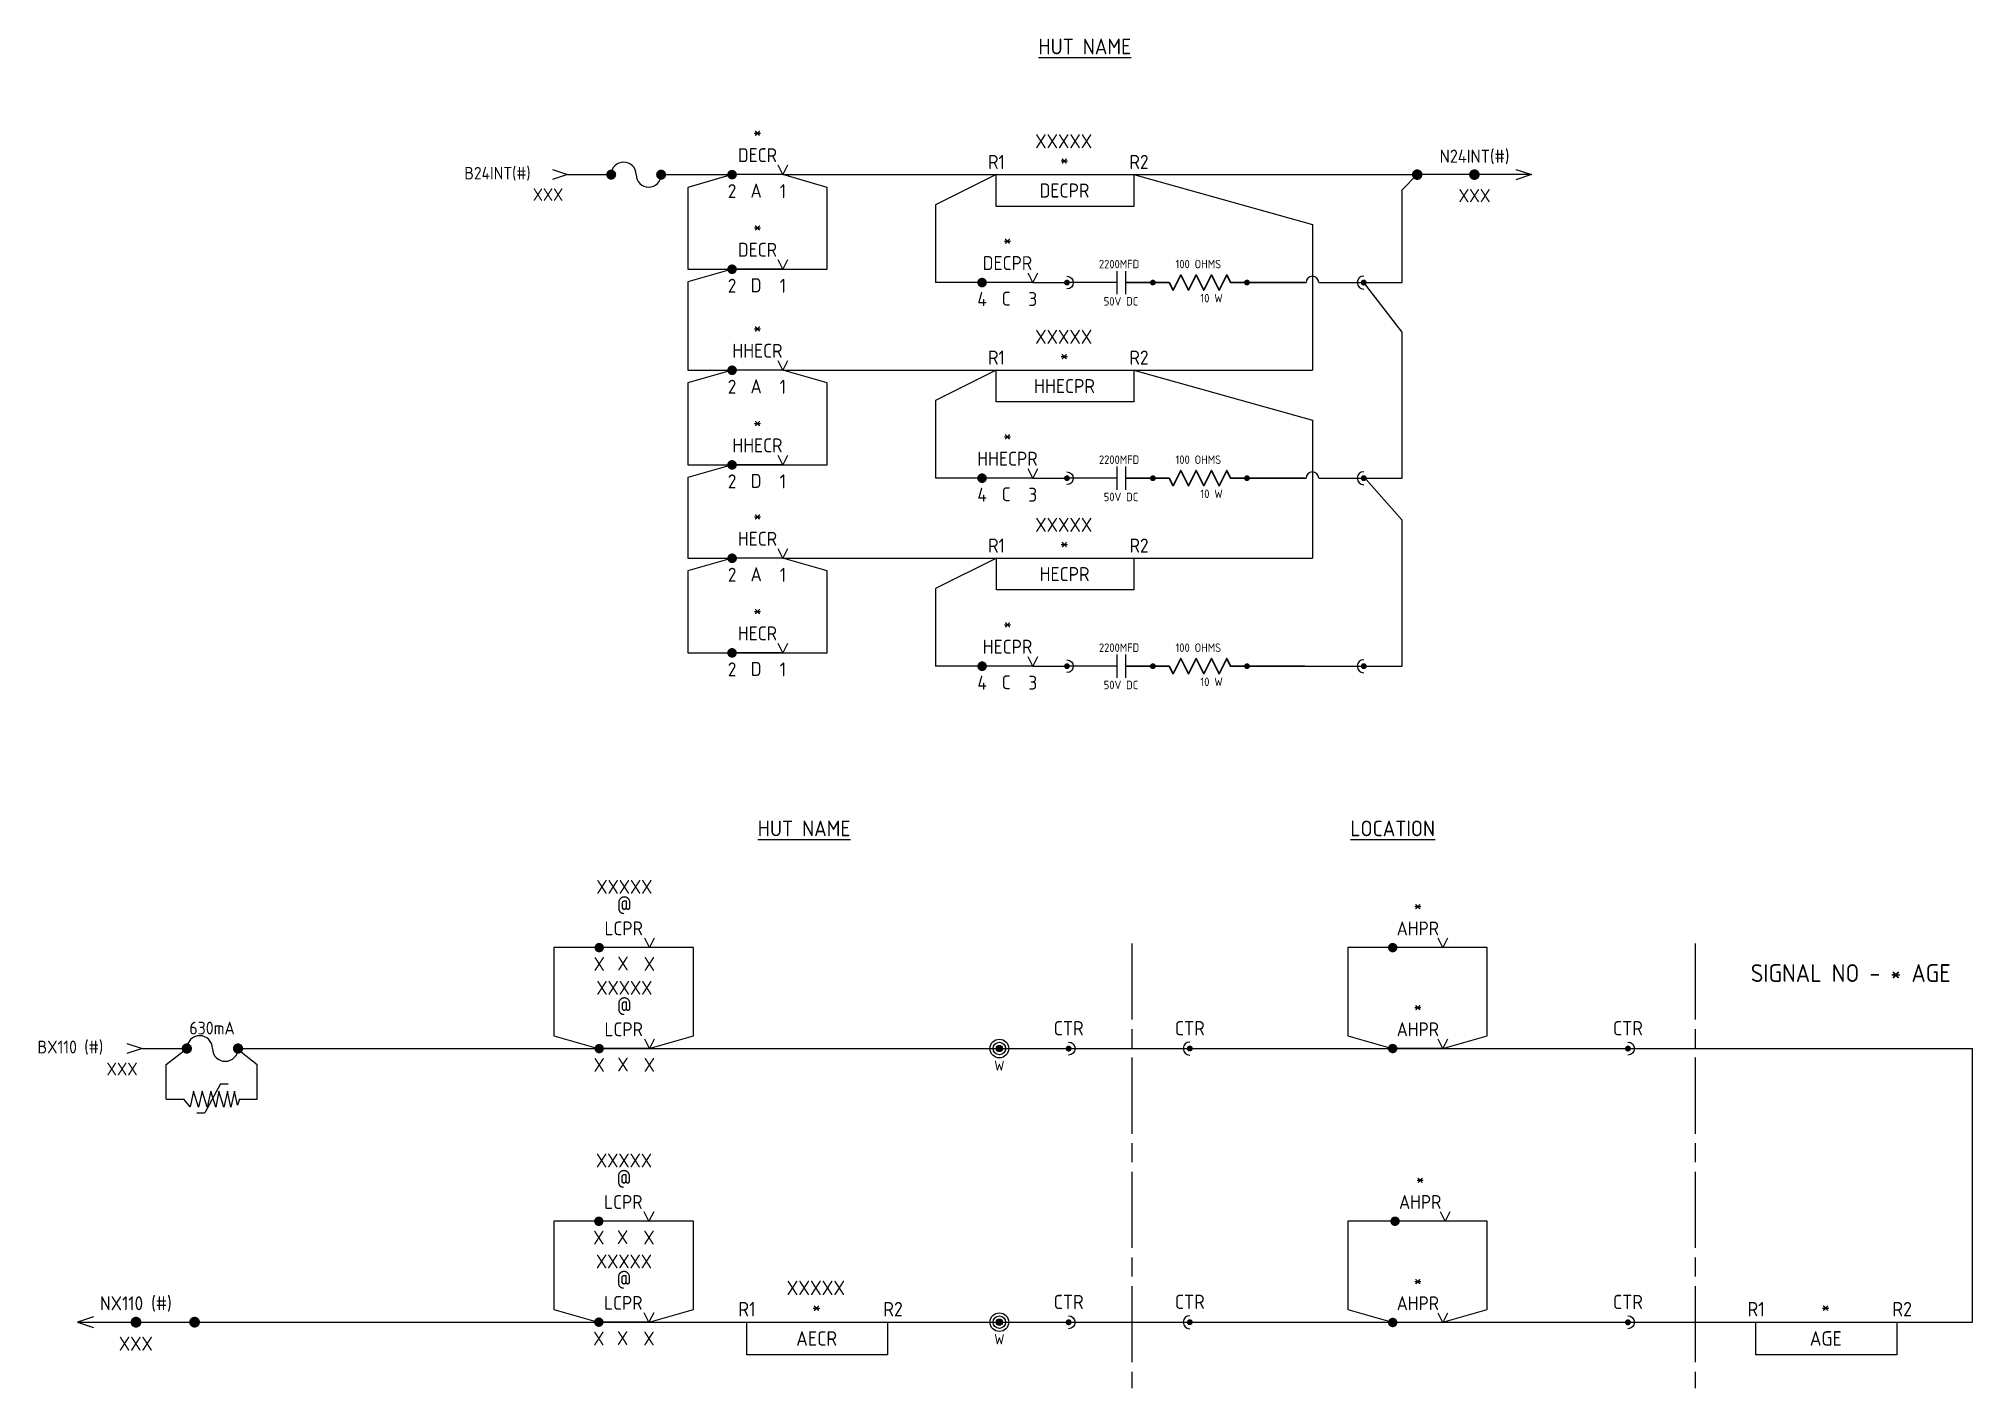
# Model space of a CAD drawing. Header units: millimetres. Extents: x 47 to 352, y 66 to 279.
import ezdxf
from ezdxf.enums import TextEntityAlignment as Align

# ---------------------------------------------------------------- set-up
doc = ezdxf.new("R2010")
doc.units = ezdxf.units.MM
doc.header["$MEASUREMENT"] = 0
doc.linetypes.add('AM_ISO08W050', pattern=[18, 12, -1.5, 3, -1.5])
doc.layers.add('AM_7', color=4, linetype='AM_ISO08W050', lineweight=25)
for name, color, linetype in [('FUZEBLOCK.INSERT', 7, 'Continuous'), ('FUZEENDBLOCK.INSERT', 7, 'Continuous'), ('PPTC', 7, 'Continuous')]:
    doc.layers.add(name, color=color, linetype=linetype)
doc.styles.add('ISOCP', font='isocp.shx')
doc.styles.add('isocp.shx', font='isocp.shx')

# ---------------------------------------------------------------- blocks, each defined once
blk = doc.blocks.new('CTR')
at = {"color": 0, "const_width": 0.45}
blk.add_lwpolyline([(-0.23, 0, 1), (0.23, 0, 1)], format="xyb", close=True, dxfattribs=at)
at = {"color": 0}
blk.add_arc((0, 0), 1, 90, 269.9999, dxfattribs=at)
at = {"style": 'ISOCP'}
blk.add_attdef('CTR', text='', height=2.2, dxfattribs=at).set_placement((0, 3.13), align=Align.MIDDLE_CENTER)
at = {"color": 0, "style": 'ISOCP'}
blk.add_attdef('POS', text='', height=2.2, dxfattribs=at).set_placement((0, -2), align=Align.TOP_CENTER)
blk = doc.blocks.new('WIRRE')
blk.add_hatch(color=256).paths.add_polyline_path([(-0.67, 0, 1), (0.67, 0, 1)])
for radius in [2.01, 1.34, 0.67]:
    blk.add_circle((0, 0), radius)
at = {"style": 'ISOCP'}
for tag, height, p in [('OG', 3.01, (0, 3.68)), ('W', 2.2, (0, -3.67))]:
    blk.add_attdef(tag, text='', height=height, dxfattribs=at).set_placement(p, align=Align.MIDDLE_CENTER)
blk = doc.blocks.new('Relay_Coil')
at = {"color": 0}
blk.add_lwpolyline([(-21.66, 0), (0, 0), (0, -5), (-21.66, -5)], close=True, dxfattribs=at)
at = {"style": 'ISOCP'}
blk.add_attdef('R(POS)', text='', height=2.22, dxfattribs=at).set_placement((-11.03, 5.27), align=Align.MIDDLE_CENTER)
at = {"color": 0, "style": 'ISOCP'}
for tag, p in [('L+', (-21.63, 2)), ('S_NAME', (-10.94, 2.38)), ('L-', (0.84, 2)), ('R_NAME', (-10.91, -2.5))]:
    blk.add_attdef(tag, text='', height=2.22, dxfattribs=at).set_placement(p, align=Align.MIDDLE_CENTER)
at = {"style": 'ISOCP', "flags": 5}
for tag, p in [('WIRING', (-10.7, -6.27)), ('DOC', (-10.4, -10.01))]:
    blk.add_attdef(tag, text='', height=2, dxfattribs=at).set_placement(p, align=Align.MIDDLE_CENTER)
blk = doc.blocks.new('FUZEBLOCK')
blk.add_line((3, 0), (11, 0))
at = {"const_width": 1}
for points in [[(11.25, 0, -1), (12.25, 0, -1)], [(21.25, 0, -1), (22.25, 0, -1)]]:
    blk.add_lwpolyline(points, format="xyb", close=True, dxfattribs=at)
blk.add_polyline3d([(0, 1, 0), (3, 0, 0), (0, -1, 0)])
for centre, start, end in [((14.25, 0), 0, 180), ((19.25, 0), 180, 0)]:
    blk.add_arc(centre, 2.5, start, end)
at = {"style": 'isocp.shx'}
for tag, p in [('FUSEVALUE', (16.68, 4, 1)), ('VOLT', (-11.02, 0.3, 1)), ('FTOT', (-0.9, -4, 1))]:
    blk.add_attdef(tag, text='', height=2.5, dxfattribs=at).set_placement(p, align=Align.MIDDLE_CENTER)
blk = doc.blocks.new('24PPTC')
for p, q in [((-5.58, 3.53), (-2.3, 6.03)), ((-5.58, -1.97), (-5.58, 3.53)), ((5.58, 6.03), (8.81, 3.53)), ((8.81, -1.97), (8.81, 3.53)), ((-5.58, -1.97), (-2.77, -1.97)), ((5.99, -1.97), (8.81, -1.97))]:
    blk.add_line(p, q)
at = {"layer": 'PPTC', "lineweight": -2}
blk.add_line((3.02, 0.45), (0.53, -4.13), dxfattribs=at)
at = {"layer": 'PPTC'}
for p, q in [((3.02, 0.45), (4.24, 0.45)), ((-1.8, -3.14), (-2.77, -1.97)), ((-1.25, -0.67), (-1.8, -3.14)), ((-0.45, -3.21), (-1.25, -0.67)), ((0.12, -0.67), (-0.45, -3.21)), ((0.92, -3.21), (0.12, -0.67)), ((1.49, -0.67), (0.92, -3.21)), ((2.25, -3.21), (1.49, -0.67)), ((2.72, -0.67), (2.25, -3.21)), ((3.53, -3.21), (2.72, -0.67)), ((4.09, -0.67), (3.53, -3.21)), ((4.65, -3.21), (4.09, -0.67)), ((5.21, -0.67), (4.65, -3.21)), ((5.7, -2.92), (5.21, -0.67)), ((5.99, -1.97), (5.7, -2.92)), ((-0.7, -4.13), (0.53, -4.13))]:
    blk.add_line(p, q, dxfattribs=at)
blk = doc.blocks.new('FUZEENDBLOCK')
blk.add_line((0, 0), (21.75, 0))
at = {"const_width": 1}
for points in [[(10.37, 0, -1), (11.38, 0, -1)], [(21.25, 0, -1), (22.25, 0, -1)]]:
    blk.add_lwpolyline(points, format="xyb", close=True, dxfattribs=at)
blk.add_polyline3d([(3, 1, 0), (0, 0, 0), (3, -1, 0)])
at = {"style": 'isocp.shx'}
for tag, p in [('VOLT', (10.85, 3.5, 1)), ('FTOT', (10.85, -4, 1))]:
    blk.add_attdef(tag, text='', height=2.5, dxfattribs=at).set_placement(p, align=Align.MIDDLE_CENTER)
blk = doc.blocks.new('Front_Contact')
at = {"color": 0, "const_width": 0.75}
blk.add_lwpolyline([(-0.38, 0, 1), (0.38, 0, 1)], format="xyb", close=True, dxfattribs=at)
at = {"color": 0}
for points in [[(8, 0), (0, 0)], [(8.75, 1.5), (8, 0), (7.25, 1.5)]]:
    blk.add_lwpolyline(points, dxfattribs=at)
at = {"style": 'ISOCP'}
for tag, p in [('R(POS)', (4.12, 9.68)), ('S_NAME', (4, 6.75)), ('R_NAME', (4, 3.07)), ('C', (3.79, -2.53))]:
    blk.add_attdef(tag, text='', height=2.2, dxfattribs=at).set_placement(p, align=Align.MIDDLE_CENTER)
at = {"color": 0, "style": 'ISOCP'}
for tag, p in [('A', (0, -1.5)), ('F', (8, -1.5))]:
    blk.add_attdef(tag, text='', height=2.2, dxfattribs=at).set_placement(p, align=Align.TOP_CENTER)
at = {"style": 'ISOCP', "flags": 5}
for tag, p in [('WIRING', (4, -5.92)), ('DOC', (4.31, -9.65))]:
    blk.add_attdef(tag, text='', height=2, dxfattribs=at).set_placement(p, align=Align.MIDDLE_CENTER)
blk = doc.blocks.new('RC_Ckt')
for p, q in [((-98.38, -15), (-111.32, -15)), ((-98.38, -12), (-98.38, -18)), ((-96.12, -12), (-96.12, -18))]:
    blk.add_line(p, q)
at = {"lineweight": 30}
blk.add_lwpolyline([(-49.48, -15), (-64.54, -15), (-68.82, -15), (-69.81, -13), (-71.81, -17), (-73.8, -13), (-75.78, -16.97), (-77.76, -13), (-79.76, -17), (-81.75, -13), (-83.74, -16.97), (-84.72, -15), (-88.99, -15), (-96.12, -15)], dxfattribs=at)
at = {"const_width": 0.75}
for points in [[(-89.37, -15, 1), (-88.62, -15, 1)], [(-64.92, -15, 1), (-64.17, -15, 1)]]:
    blk.add_lwpolyline(points, format="xyb", close=True, dxfattribs=at)
at = {"style": 'ISOCP'}
for s, p in [('2200MFD', (-103, -11.29)), ('100 OHMS', (-83.11, -11.29)), ('10 W', (-76.64, -20.15))]:
    blk.add_text(s, height=2.2, dxfattribs=at).set_placement(p)
at = {"linetype": 'Continuous', "style": 'ISOCP', "width": 0.7}
blk.add_attdef('RC_POS', text='', height=2.2, dxfattribs=at).set_placement((-89.9, -7.38), align=Align.CENTER)
at = {"style": 'ISOCP'}
blk.add_attdef('VOLTAGE', text='', height=2.2, dxfattribs=at).set_placement((-93.67, -19.88), align=Align.MIDDLE_CENTER)
blk = doc.blocks.new('FRONT_REPEATER')
at = {"color": 0, "const_width": 0.742}
blk.add_lwpolyline([(163.51, 201.81, 1), (164.25, 201.81, 1)], format="xyb", close=True, dxfattribs=at)
at = {"color": 0}
for points in [[(171.8, 201.81), (163.88, 201.81)], [(172.54, 203.29), (171.8, 201.81), (171.05, 203.29)]]:
    blk.add_lwpolyline(points, dxfattribs=at)
at = {"style": 'ISOCP'}
for tag, p in [('R(POS)', (167.95, 211.38)), ('S_NAME', (167.84, 208.49)), ('R_NAME', (167.84, 204.84)), ('C', (167.63, 199.3))]:
    blk.add_attdef(tag, text='', height=2.18, dxfattribs=at).set_placement(p, align=Align.MIDDLE_CENTER)
at = {"color": 0, "style": 'ISOCP'}
for tag, p in [('A', (163.88, 200.32)), ('F', (171.8, 200.32))]:
    blk.add_attdef(tag, text='', height=2.18, dxfattribs=at).set_placement(p, align=Align.TOP_CENTER)
blk = doc.blocks.new('ASPECTS')
at = {"color": 0}
blk.add_lwpolyline([(317.85, 76.27), (340.05, 76.27), (340.05, 71.15), (317.85, 71.15)], close=True, dxfattribs=at)
at = {"color": 0, "style": 'ISOCP'}
for tag, p in [('L+', (317.88, 78.32)), ('S_NAME', (328.83, 78.72)), ('L-', (340.91, 78.32)), ('R_NAME', (328.86, 73.71))]:
    blk.add_attdef(tag, text='', height=2.28, dxfattribs=at).set_placement(p, align=Align.MIDDLE_CENTER)
blk = doc.blocks.new('LCPR_FRONT')
at = {"color": 0}
for points in [[(304.9, 128.33), (304.15, 126.84), (303.41, 128.33)], [(304.15, 126.84), (296.24, 126.84)]]:
    blk.add_lwpolyline(points, dxfattribs=at)
at = {"color": 0, "const_width": 0.742}
blk.add_lwpolyline([(295.87, 126.84, 1), (296.61, 126.84, 1)], format="xyb", close=True, dxfattribs=at)
at = {"style": 'ISOCP'}
for tag, p in [('R(POS)', (300.21, 136.42)), ('S_NAME', (300.2, 133.52)), ('R_NAME', (300.1, 129.88)), ('C', (299.99, 124.34))]:
    blk.add_attdef(tag, text='', height=2.18, dxfattribs=at).set_placement(p, align=Align.MIDDLE_CENTER)
at = {"color": 0, "style": 'ISOCP'}
for tag, p in [('A', (296.24, 125.36)), ('F', (304.15, 125.36))]:
    blk.add_attdef(tag, text='', height=2.18, dxfattribs=at).set_placement(p, align=Align.TOP_CENTER)
at = {"style": 'ISOCP', "flags": 5}
for tag, p in [('WIRING', (300.24, 121.77)), ('DOC', (300.54, 118.08))]:
    blk.add_attdef(tag, text='', height=1.98, dxfattribs=at).set_placement(p, align=Align.MIDDLE_CENTER)

msp = doc.modelspace()

# ---------------------------------------------------------------- linework, layer by layer
for p, q in [((145.25, 257.13), (156.44, 257.13)), ((164.44, 257.13), (198.09, 257.13)), ((198.09, 257.13), (188.5, 252.38)), ((219.75, 257.13), (264.46, 257.13)), ((219.75, 257.13), (247.92, 249.26)), ((262.08, 254.76), (264.46, 257.13)), ((262.08, 249.26), (262.08, 254.76)), ((188.5, 252.38), (188.5, 240.12)), ((247.92, 249.26), (247.92, 226.3)), ((262.08, 240.12), (262.08, 249.26)), ((156.44, 242.22), (149.44, 240.22)), ((149.44, 240.22), (149.44, 226.3)), ((195.85, 240.12), (188.5, 240.12)), ((203.85, 240.12), (209.23, 240.12)), ((246.75, 240.12), (246.92, 240.12)), ((248.92, 240.12), (262.08, 240.12)), ((262.08, 232.31), (256.02, 240.12)), ((262.08, 209.29), (262.08, 232.31)), ((149.44, 226.3), (156.45, 226.3)), ((164.44, 226.3), (198.09, 226.3)), ((198.09, 226.3), (188.5, 221.55)), ((219.75, 226.3), (247.92, 218.43)), ((219.75, 226.3), (247.92, 226.3)), ((188.5, 221.55), (188.5, 209.29)), ((247.92, 218.43), (247.92, 196.67)), ((156.44, 211.39), (149.44, 209.39)), ((149.44, 209.39), (149.44, 196.67)), ((195.85, 209.29), (188.5, 209.29)), ((203.85, 209.29), (209.23, 209.29)), ((246.75, 209.29), (246.92, 209.29)), ((248.92, 209.29), (262.08, 209.29)), ((262.08, 202.68), (256.02, 209.52)), ((262.08, 179.66), (262.08, 202.68)), ((149.44, 196.67), (156.45, 196.67)), ((164.45, 196.67), (198.1, 196.67)), ((198.1, 196.67), (188.5, 191.92)), ((219.76, 196.67), (247.92, 196.67)), ((188.5, 191.92), (188.5, 180.94)), ((188.5, 191.92), (188.5, 179.66)), ((195.86, 179.66), (188.5, 179.66)), ((203.86, 179.66), (209.23, 179.66)), ((246.76, 179.66), (262.08, 179.66)), ((78.95, 119.4), (300.56, 119.4)), ((213.58, 119.39), (224.74, 119.39)), ((285.68, 119.4), (351.97, 119.4)), ((351.97, 76.27), (351.97, 119.4)), ((72.12, 76.27), (154.03, 76.27)), ((154.04, 76.27), (317.85, 76.27)), ((340.05, 76.27), (351.97, 76.27))]:
    msp.add_line(p, q)
for points in [[(156.44, 257.13), (149.44, 255.13), (149.44, 242.22), (171.44, 242.22), (171.44, 255.13), (164.44, 257.13)], [(156.44, 226.3), (149.44, 224.3), (149.44, 211.39), (171.44, 211.39), (171.44, 224.3), (164.44, 226.3)], [(156.45, 196.67), (149.45, 194.67), (149.45, 181.76), (171.45, 181.76), (171.45, 194.67), (164.45, 196.67)], [(143.35, 119.4), (150.34, 121.38), (150.34, 135.3), (128.34, 135.3), (128.34, 121.38), (135.34, 119.38)], [(268.5, 119.4), (275.5, 121.38), (275.5, 135.3), (253.5, 135.3), (253.5, 121.38), (260.5, 119.38)], [(143.35, 76.27), (150.34, 78.26), (150.34, 92.18), (128.34, 92.18), (128.34, 78.26), (135.34, 76.26)], [(268.5, 76.27), (275.5, 78.26), (275.5, 92.18), (253.5, 92.18), (253.5, 78.26), (260.5, 76.26)]]:
    msp.add_lwpolyline(points)
for centre in [(247.92, 240.12), (247.92, 209.29)]:
    msp.add_arc(centre, 1, 0, 180)
at = {"layer": 'AM_7', "color": 0}
for p, q in [((219.44, 135.97), (219.44, 65.85)), ((308.25, 135.97), (308.25, 65.85))]:
    msp.add_line(p, q, dxfattribs=at)

# ---------------------------------------------------------------- block references
for name, p, values in [('Front_Contact', (156.44, 257.13), {'R_NAME': 'DECR', 'A': '2', 'F': '1', 'C': 'A', 'S_NAME': '*'}), ('Relay_Coil', (219.75, 257.13), {'S_NAME': '*', 'R_NAME': 'DECPR', 'L+': 'R1', 'L-': 'R2', 'R(POS)': 'XXXXX'}), ('Front_Contact', (156.44, 242.22), {'R_NAME': 'DECR', 'A': '2', 'F': '1', 'C': 'D', 'S_NAME': '*'}), ('Front_Contact', (195.85, 240.12), {'R_NAME': 'DECPR', 'A': '4', 'F': '3', 'C': 'C', 'S_NAME': '*'}), ('Front_Contact', (156.44, 226.3), {'R_NAME': 'HHECR', 'A': '2', 'F': '1', 'C': 'A', 'S_NAME': '*'}), ('Relay_Coil', (219.75, 226.3), {'S_NAME': '*', 'R_NAME': 'HHECPR', 'L+': 'R1', 'L-': 'R2', 'R(POS)': 'XXXXX'}), ('Front_Contact', (156.44, 211.39), {'R_NAME': 'HHECR', 'A': '2', 'F': '1', 'C': 'D', 'S_NAME': '*'}), ('Front_Contact', (195.85, 209.29), {'R_NAME': 'HHECPR', 'A': '4', 'F': '3', 'C': 'C', 'S_NAME': '*'}), ('Front_Contact', (156.45, 196.67), {'R_NAME': 'HECR', 'A': '2', 'F': '1', 'C': 'A', 'S_NAME': '*'}), ('Relay_Coil', (219.76, 196.67), {'S_NAME': '*', 'R_NAME': 'HECPR', 'L+': 'R1', 'L-': 'R2', 'R(POS)': 'XXXXX'}), ('Front_Contact', (156.44, 181.76), {'R_NAME': 'HECR', 'A': '2', 'F': '1', 'C': 'D', 'S_NAME': '*'}), ('Front_Contact', (195.86, 179.66), {'R_NAME': 'HECPR', 'A': '4', 'F': '3', 'C': 'C', 'S_NAME': '*'}), ('LCPR_FRONT', (-160.75, 8.46), {'S_NAME': '@', 'R_NAME': 'LCPR', 'A': 'X', 'F': 'X', 'C': 'X', 'R(POS)': 'XXXXX'}), ('LCPR_FRONT', (-160.75, -7.45), {'S_NAME': '@', 'R_NAME': 'LCPR', 'A': 'X', 'F': 'X', 'C': 'X', 'R(POS)': 'XXXXX'}), ('LCPR_FRONT', (-160.81, -34.67), {'S_NAME': '@', 'R_NAME': 'LCPR', 'A': 'X', 'F': 'X', 'C': 'X', 'R(POS)': 'XXXXX'}), ('LCPR_FRONT', (-160.81, -50.57), {'S_NAME': '@', 'R_NAME': 'LCPR', 'A': 'X', 'F': 'X', 'C': 'X', 'R(POS)': 'XXXXX'}), ('ASPECTS', (0, 0), {'S_NAME': '*', 'R_NAME': 'AGE', 'L+': 'R1', 'L-': 'R2'})]:
    msp.add_blockref(name, p).add_auto_attribs(values)
at = {"xscale": -1}
for p in [(209.23, 240.12), (209.23, 209.29), (209.23, 179.66)]:
    msp.add_blockref('CTR', p, dxfattribs=at)
ref = msp.add_blockref('RC_Ckt', (276.78, 249.22), dxfattribs=dict(xscale=0.6068114739418548, yscale=0.6068114739418548, zscale=0.6068114739418548))
ref.add_attrib('VOLTAGE', '50V DC', dxfattribs={"height": 1.335, "style": 'ISOCP'}).set_placement((217.75, 237.16), align=Align.MIDDLE_CENTER)
at = {"xscale": 1.024762559949282, "yscale": 1.024762559949282, "zscale": 1.024762559949282}
for p in [(256.02, 240.12), (256.02, 209.29), (256.02, 179.66)]:
    msp.add_blockref('CTR', p, dxfattribs=at)
ref = msp.add_blockref('RC_Ckt', (276.78, 218.39), dxfattribs=dict(xscale=0.6068114739418548, yscale=0.6068114739418548, zscale=0.6068114739418548))
ref.add_attrib('VOLTAGE', '50V DC', dxfattribs={"height": 1.335, "style": 'ISOCP'}).set_placement((217.75, 206.33), align=Align.MIDDLE_CENTER)
ref = msp.add_blockref('RC_Ckt', (276.78, 188.76), dxfattribs=dict(xscale=0.6068114739418548, yscale=0.6068114739418548, zscale=0.6068114739418548))
ref.add_attrib('VOLTAGE', '50V DC', dxfattribs={"height": 1.335, "style": 'ISOCP'}).set_placement((217.75, 176.7), align=Align.MIDDLE_CENTER)
ref = msp.add_blockref('FRONT_REPEATER', (96.71, -66.51))
ref.add_attrib('S_NAME', '*', dxfattribs={"height": 2.18, "style": 'ISOCP'}).set_placement((264.55, 141.98), align=Align.MIDDLE_CENTER)
ref.add_attrib('R_NAME', 'AHPR', dxfattribs={"height": 2.176, "style": 'ISOCP'}).set_placement((264.55, 138.33), align=Align.MIDDLE_CENTER)
ref = msp.add_blockref('FRONT_REPEATER', (96.71, -82.41))
ref.add_attrib('S_NAME', '*', dxfattribs={"height": 2.18, "style": 'ISOCP'}).set_placement((264.55, 126.07), align=Align.MIDDLE_CENTER)
ref.add_attrib('R_NAME', 'AHPR', dxfattribs={"height": 2.176, "style": 'ISOCP'}).set_placement((264.55, 122.43), align=Align.MIDDLE_CENTER)
ref = msp.add_blockref('CTR', (209.5, 119.39), dxfattribs=dict(xscale=-1.024762559949282, yscale=1.024762559949282, zscale=1.024762559949282))
ref.add_attrib('CTR', 'CTR', dxfattribs={"height": 2.254, "style": 'ISOCP'}).set_placement((209.5, 122.6), align=Align.MIDDLE_CENTER)
ref = msp.add_blockref('CTR', (228.6, 119.4), dxfattribs=dict(xscale=1.024762559949282, yscale=1.024762559949282, zscale=1.024762559949282))
ref.add_attrib('CTR', 'CTR', dxfattribs={"height": 2.254, "style": 'ISOCP'}).set_placement((228.6, 122.6), align=Align.MIDDLE_CENTER)
ref = msp.add_blockref('CTR', (297.67, 119.39), dxfattribs=dict(xscale=-1.024762559949282, yscale=1.024762559949282, zscale=1.024762559949282))
ref.add_attrib('CTR', 'CTR', dxfattribs={"height": 2.254, "style": 'ISOCP'}).set_placement((297.67, 122.6), align=Align.MIDDLE_CENTER)
msp.add_blockref('24PPTC', (72.78, 113.37))
ref = msp.add_blockref('WIRRE', (198.58, 119.4), dxfattribs=dict(xscale=0.7319732571066299, yscale=0.7319732571066299, zscale=0.7319732571066299))
ref.add_attrib('W', 'W', dxfattribs={"height": 1.61, "style": 'ISOCP'}).set_placement((198.58, 116.71), align=Align.MIDDLE_CENTER)
ref = msp.add_blockref('FRONT_REPEATER', (97.08, -109.63))
ref.add_attrib('S_NAME', '*', dxfattribs={"height": 2.18, "style": 'ISOCP'}).set_placement((264.92, 98.85), align=Align.MIDDLE_CENTER)
ref.add_attrib('R_NAME', 'AHPR', dxfattribs={"height": 2.176, "style": 'ISOCP'}).set_placement((264.92, 95.21), align=Align.MIDDLE_CENTER)
msp.add_blockref('Relay_Coil', (180.95, 76.27), dxfattribs=at).add_auto_attribs({'S_NAME': '*', 'R_NAME': 'AECR', 'L+': 'R1', 'L-': 'R2', 'R(POS)': 'XXXXX'})
ref = msp.add_blockref('FRONT_REPEATER', (96.71, -125.59))
ref.add_attrib('S_NAME', '*', dxfattribs={"height": 2.18, "style": 'ISOCP'}).set_placement((264.55, 82.9), align=Align.MIDDLE_CENTER)
ref.add_attrib('R_NAME', 'AHPR', dxfattribs={"height": 2.176, "style": 'ISOCP'}).set_placement((264.55, 79.25), align=Align.MIDDLE_CENTER)
ref = msp.add_blockref('CTR', (209.5, 76.25), dxfattribs=dict(xscale=-1.024762559949282, yscale=1.024762559949282, zscale=1.024762559949282))
ref.add_attrib('CTR', 'CTR', dxfattribs={"height": 2.254, "style": 'ISOCP'}).set_placement((209.5, 79.46), align=Align.MIDDLE_CENTER)
ref = msp.add_blockref('CTR', (228.6, 76.27), dxfattribs=dict(xscale=1.024762559949282, yscale=1.024762559949282, zscale=1.024762559949282))
ref.add_attrib('CTR', 'CTR', dxfattribs={"height": 2.254, "style": 'ISOCP'}).set_placement((228.6, 79.48), align=Align.MIDDLE_CENTER)
ref = msp.add_blockref('CTR', (297.67, 76.25), dxfattribs=dict(xscale=-1.024762559949282, yscale=1.024762559949282, zscale=1.024762559949282))
ref.add_attrib('CTR', 'CTR', dxfattribs={"height": 2.254, "style": 'ISOCP'}).set_placement((297.67, 79.46), align=Align.MIDDLE_CENTER)
ref = msp.add_blockref('WIRRE', (198.58, 76.27), dxfattribs=dict(xscale=0.7319732571066299, yscale=0.7319732571066299, zscale=0.7319732571066299))
ref.add_attrib('W', 'W', dxfattribs={"height": 1.61, "style": 'ISOCP'}).set_placement((198.58, 73.59), align=Align.MIDDLE_CENTER)
at = {"layer": 'FUZEBLOCK.INSERT', "color": 0}
for p, xscale, yscale, zscale, values in [((128.13, 257.13), 0.7872948906471413, 0.7872948906471413, 0.7872948906471413, {'VOLT': 'B24INT(#)', 'FTOT': 'XXX'}), ((61, 119.4), 0.8067903275745545, 0.8067903275745545, 0.8067903275745545, {'VOLT': 'BX110 (#)', 'FTOT': 'XXX', 'FUSEVALUE': '630mA'})]:
    msp.add_blockref('FUZEBLOCK', p, dxfattribs=dict(at, xscale=xscale, yscale=yscale, zscale=zscale)).add_auto_attribs(values)
at = {"layer": 'FUZEENDBLOCK.INSERT', "color": 0}
ref = msp.add_blockref('FUZEENDBLOCK', (282.48, 257.13), dxfattribs=dict(at, xscale=-0.8287124280195762, yscale=0.8287124280195762, zscale=0.8287124280195762))
ref.add_attrib('VOLT', 'N24INT(#)', dxfattribs={"layer": '0', "height": 2.072, "style": 'isocp.shx'}).set_placement((273.49, 260.03, 0.83), align=Align.MIDDLE_CENTER)
ref.add_attrib('FTOT', 'XXX', dxfattribs={"layer": '0', "height": 2.072, "style": 'isocp.shx'}).set_placement((273.49, 253.82, 0.83), align=Align.MIDDLE_CENTER)
ref = msp.add_blockref('FUZEENDBLOCK', (53.23, 76.27), dxfattribs=dict(at, xscale=0.849233469199126, yscale=0.849233469199126, zscale=0.849233469199126))
ref.add_attrib('VOLT', 'NX110 (#)', dxfattribs={"layer": '0', "height": 2.2, "style": 'isocp.shx'}).set_placement((62.44, 79.25, 0.85), align=Align.MIDDLE_CENTER)
ref.add_attrib('FTOT', 'XXX', dxfattribs={"layer": '0', "height": 2.2, "style": 'isocp.shx'}).set_placement((62.44, 72.88, 0.85), align=Align.MIDDLE_CENTER)

# ---------------------------------------------------------------- texts
at = {"char_height": 2.464, "width": 24.0209, "attachment_point": 5, "style": 'ISOCP'}
for s, insert in [('{\\LHUT NAME}', (212.05, 277.32)), ('{\\LHUT NAME}', (167.8, 154.09)), ('{\\LLOCATION}', (260.59, 154.09))]:
    msp.add_mtext(s, dxfattribs=dict(at, insert=insert))
at = {"insert": (332.8, 131.29), "char_height": 2.8, "attachment_point": 5, "style": 'ISOCP'}
msp.add_mtext_dynamic_manual_height_columns('SIGNAL NO - * AGE', width=45.0647, gutter_width=12.49, heights=[-2.81], dxfattribs=at)

doc.saveas('drawing.dxf')
